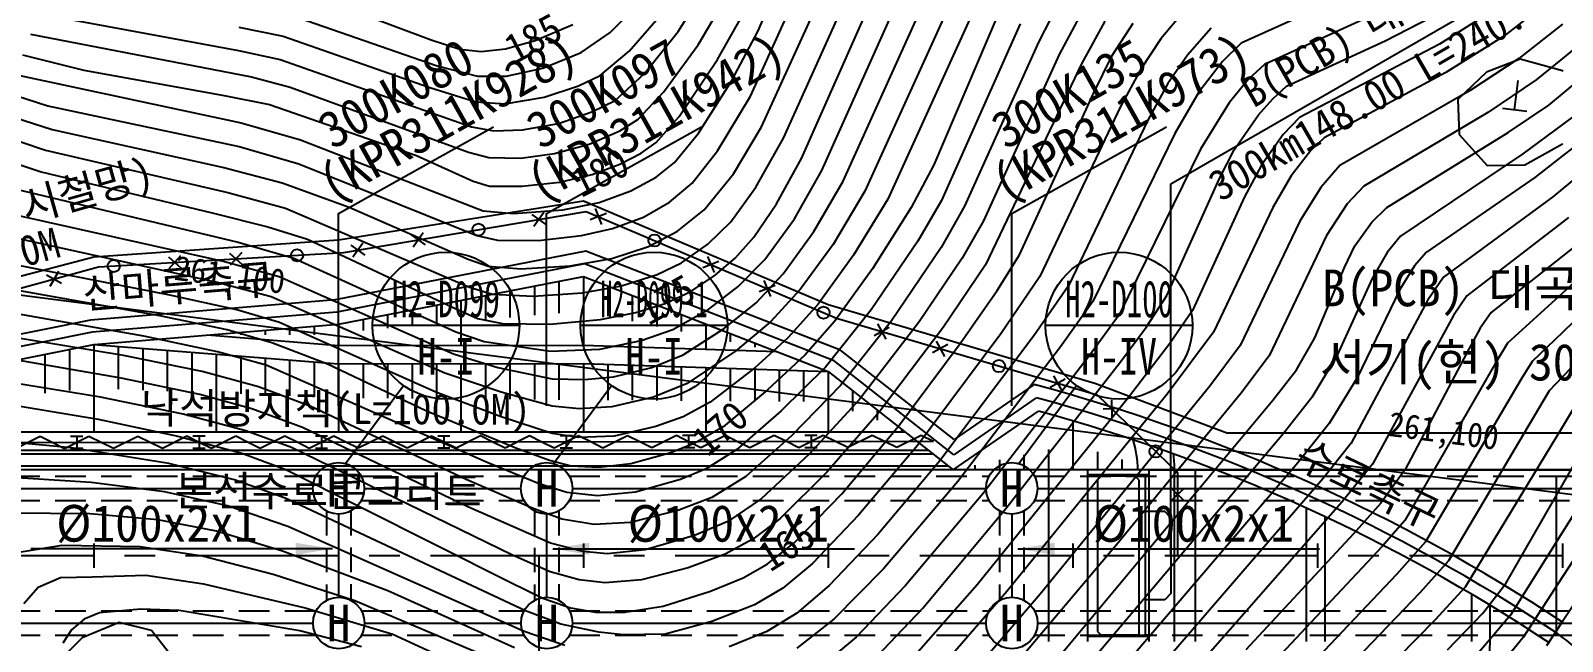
# Model space of a CAD drawing. Header units: millimetres. Extents: x 18534 to 19330, y 1103 to 1809.
# Drawn here: x 18776.7 to 18901.8, y 1462.4 to 1512.3 of the extents above; entities that cross this region are included whole.
import ezdxf
from ezdxf.enums import TextEntityAlignment as Align
from ezdxf.xclip import XClip

# ---------------------------------------------------------------- set-up
doc = ezdxf.new("R2010")
doc.units = ezdxf.units.MM
doc.header["$LTSCALE"] = 10
doc.header["$MEASUREMENT"] = 0
doc.header["$XCLIPFRAME"] = 2
doc.linetypes.add('CENTER', pattern=[2, 1.25, -0.25, 0.25, -0.25])
doc.linetypes.add('HIDDEN', pattern=[0.375, 0.25, -0.125])
for name, color, linetype in [('TN-MANH', 4, 'Continuous'), ('TZ-BASE', 253, 'Continuous'), ('TZ-CABL', 4, 'Continuous')]:
    doc.layers.add(name, color=color, linetype=linetype)
doc.styles.add('GR', font='GulimChe.ttf')
doc.styles.add('HANA', font='GulimChe.ttf')
doc.styles.get("Standard").update_dxf_attribs({"font": 'GulimChe.ttf'})
doc.linetypes.add('I_LINE', pattern='A,3.5,["I",Standard,S=1,R=0,X=-1,Y=-0.5],3.5', length=7)
doc.linetypes.add('ZIGZAG', pattern='A,0.0001,-0.2,[131,ltypeshp.shx,S=0.2,R=0,X=-0.2,Y=0],-0.4,[131,ltypeshp.shx,S=0.2,R=180,X=0.2,Y=0],-0.2', length=0.8001)
doc.dimstyles.get("Standard").update_dxf_attribs({"dimtxt": 0.18, "dimasz": 0.18, "dimexe": 0.18, "dimexo": 0.0625, "dimgap": 0.09, "dimtad": 0, "dimtih": 1, "dimtoh": 1, "dimdec": 4, "dimzin": 0, "dimdsep": 46, "dimtxsty": 'Standard', "dimcen": 0.09, "dimadec": 0, "dimazin": 0, "dimtfac": 1, "dimtdec": 4, "dimtofl": 0, "dimtmove": 0, "dimatfit": 3, "dimfxl": 0, "dimtolj": 1, "dimtzin": 0, "dimarcsym": 0})

# ---------------------------------------------------------------- blocks, each defined once
blk = doc.blocks.new('JD-DFMKFD4RX')
at = {"layer": 'TZ-BASE'}
for p, q in [((214.28, 42.86, 179), (222.89, 62.83, 179)), ((213.66, 37.54, 178), (224.88, 62.31, 178)), ((214.56, 35.04, 177), (224.56, 56.96, 177)), ((248, 30.36), (293.22, 56.47)), ((216.34, 34.09, 176), (225.73, 54.88, 176)), ((217.82, 32.45, 175), (226.6, 52.24, 175)), ((219.49, 31.46, 174), (228, 50.47, 174)), ((221.23, 30.58, 173), (230.06, 50.17, 173)), ((231.42, 48.33, 172), (223.01, 29.77, 172)), ((233.14, 47.27, 171), (224.89, 29.12, 171)), ((264.16, 46.56, 162), (253.74, 41.86, 162)), ((178.38, 45.58, 185), (187.55, 42.13, 185)), ((207.75, 42.82, 182), (209.71, 45.95, 182)), ((239.17, 45.83, 168), (237.21, 42.01, 168)), ((278.9, 45.29, 158), (275.2, 42.44, 158)), ((155.28, 44.31, 182), (171.81, 41.25, 182)), ((175.51, 44.38, 184), (188.06, 40.01, 184)), ((202.2, 42.73, 184), (204.41, 44.93, 184)), ((203.73, 41.21, 183), (206.14, 43.95, 183)), ((209.38, 41.72, 181), (211.31, 44.99, 181)), ((210.97, 40.53, 180), (212.94, 44.03, 180)), ((233.86, 44.17, 170), (228.65, 31.92, 170)), ((240.91, 44.76, 167), (238.88, 40.94, 167)), ((249.06, 44.44, 164), (247.18, 42.22, 164)), ((264.56, 44.18, 161), (255.66, 40.13, 161)), ((265.52, 42.05, 160), (269.22, 43.95, 160)), ((274.06, 44.36, 159), (269.95, 41.78, 159)), ((154.83, 42.6, 181), (172.87, 39.1, 181)), ((171.85, 43.18, 183), (175.46, 42.43, 183)), ((196.06, 42.07, 185), (199.13, 43.38, 185)), ((199.82, 41.09, 184), (202.2, 42.73, 184)), ((204.96, 39.35, 182), (207.75, 42.82, 182)), ((212.12, 38.8, 179), (214.28, 42.86, 179)), ((235.7, 43.43, 169), (229.25, 29.01, 169)), ((242.61, 43.65, 166), (240.69, 40.17, 166)), ((243.22, 40.86, 165), (244.93, 43.49, 165)), ((251.3, 43.08, 163), (249.36, 40.88, 163)), ((280, 43.41, 157), (276.45, 40.6, 157)), ((175.46, 42.43, 183), (187.46, 38.24, 183)), ((187.55, 42.13, 185), (189.9, 41.37, 185)), ((189.9, 41.37, 185), (191.65, 41.19, 185)), ((191.65, 41.19, 185), (193.65, 41.39, 185)), ((193.65, 41.39, 185), (196.06, 42.07, 185)), ((206.55, 37.86, 181), (209.38, 41.72, 181)), ((237.21, 42.01, 168), (231.15, 28.54, 168)), ((247.18, 42.22, 164), (245.54, 39.75, 164)), ((253.74, 41.86, 162), (252.22, 40.36, 162)), ((257.46, 38.34, 160), (265.52, 42.05, 160)), ((269.95, 41.78, 159), (258.51, 35.8, 159)), ((275.2, 42.44, 158), (270.47, 39.47, 158)), ((281.63, 41.95, 156), (280, 40.62, 156)), ((0, 41.09), (280, 5.11)), ((154.17, 40.9, 180), (159.18, 39.65, 180)), ((171.81, 41.25, 182), (175.22, 40.52, 182)), ((175.22, 40.52, 182), (190.87, 35.03, 182)), ((196.69, 39.82, 184), (199.82, 41.09, 184)), ((201.36, 39.21, 183), (203.73, 41.21, 183)), ((207.82, 35.88, 180), (210.97, 40.53, 180)), ((238.88, 40.94, 167), (232.69, 27.34, 167)), ((240.69, 40.17, 166), (232.86, 23.75, 166)), ((241.67, 37.75, 165), (243.22, 40.86, 165)), ((249.36, 40.88, 163), (247.77, 38.58, 163)), ((252.22, 40.36, 162), (250.3, 37.85, 162)), ((255.66, 40.13, 161), (254.35, 38.92, 161)), ((276.45, 40.6, 157), (272.47, 37.99, 157)), ((276.55, 40.55, 156.37), (273.79, 39.5, 156.37)), ((280, 39.59, 156.37), (276.55, 40.55, 156.37)), ((280, 40.62, 156), (277.85, 38.86, 156)), ((280, 37.73, 155), (282.8, 40.06, 155)), ((153.58, 39.31, 179), (172.04, 35.35, 179)), ((159.18, 39.65, 180), (170.64, 37.6, 180)), ((172.87, 39.1, 181), (176.04, 38.27, 181)), ((188.06, 40.01, 184), (191.35, 39.17, 184)), ((191.35, 39.17, 184), (193.68, 39.16, 184)), ((193.68, 39.16, 184), (196.69, 39.82, 184)), ((199.59, 38.38, 183), (201.36, 39.21, 183)), ((202.6, 37.19, 182), (204.96, 39.35, 182)), ((209.41, 34.52, 179), (212.12, 38.8, 179)), ((245.54, 39.75, 164), (243.9, 36.68, 164)), ((254.35, 38.92, 161), (252.77, 36.99, 161)), ((270.47, 39.47, 158), (260.53, 34.14, 158)), ((273.79, 39.5, 156.37), (271.45, 37.25, 156.37)), ((277.85, 38.86, 156), (273.9, 36.19, 156)), ((276.08, 36.43, 156.95), (276.39, 38.81, 156.95)), ((280.05, 39.58, 156.37), (280, 39.59, 156.37)), ((151.88, 38.15, 178), (156.24, 36.75, 178)), ((170.64, 37.6, 180), (174.36, 36.85, 180)), ((176.04, 38.27, 181), (190.62, 32.95, 181)), ((187.46, 38.24, 183), (191.2, 37.08, 183)), ((196.8, 37.44, 183), (199.59, 38.38, 183)), ((204.44, 35.63, 181), (206.55, 37.86, 181)), ((235.63, 24.57, 165), (241.67, 37.75, 165)), ((247.77, 38.58, 163), (246.11, 35.58, 163)), ((250.3, 37.85, 162), (248.32, 34.48, 162)), ((256.33, 37.32, 160), (257.46, 38.34, 160)), ((272.47, 37.99, 157), (261.82, 31.87, 157)), ((278.89, 36.81, 155), (280, 37.73, 155)), ((151.68, 36.39, 177), (156.59, 34.82, 177)), ((156.24, 36.75, 178), (171.87, 33.41, 178)), ((174.36, 36.85, 180), (186.36, 32.69, 180)), ((191.2, 37.08, 183), (193.58, 36.92, 183)), ((193.58, 36.92, 183), (196.8, 37.44, 183)), ((200.68, 36.25, 182), (202.6, 37.19, 182)), ((210.97, 33.06, 178), (213.66, 37.54, 178)), ((243.9, 36.68, 164), (237.31, 22.81, 164)), ((252.77, 36.99, 161), (250.44, 33.2, 161)), ((255.17, 36.01, 160), (256.33, 37.32, 160)), ((271.45, 37.25, 156.37), (271.56, 34.4, 156.37)), ((275.09, 36.56, 156.95), (277.08, 36.31, 156.95)), ((275.58, 34.56, 155), (278.89, 36.81, 155)), ((172.04, 35.35, 179), (176.89, 33.96, 179)), ((195.03, 34.77, 182), (197.96, 35.31, 182)), ((197.96, 35.31, 182), (200.68, 36.25, 182)), ((202.99, 34.69, 181), (204.44, 35.63, 181)), ((205.96, 33.76, 180), (207.82, 35.88, 180)), ((246.11, 35.58, 163), (239.64, 22.03, 163)), ((253.17, 33.15, 160), (255.17, 36.01, 160)), ((258.51, 35.8, 159), (257.17, 34.39, 159)), ((273.9, 36.19, 156), (263.78, 30.19, 156)), ((280, 35.22, 154), (276.77, 32.82, 154)), ((280.95, 35.93, 154), (280, 35.22, 154)), ((151.21, 34.74, 176), (156.06, 33.13, 176)), ((156.59, 34.82, 177), (170.61, 31.72, 177)), ((176.89, 33.96, 179), (191.82, 28.17, 179)), ((190.87, 35.03, 182), (192.68, 34.71, 182)), ((192.68, 34.71, 182), (195.03, 34.77, 182)), ((200.46, 33.6, 181), (202.99, 34.69, 181)), ((207.44, 32.12, 179), (209.41, 34.52, 179)), ((212.26, 31.2, 177), (214.56, 35.04, 177)), ((214.1, 30.1, 176), (216.34, 34.09, 176)), ((248.32, 34.48, 162), (241.64, 20.75, 162)), ((257.17, 34.39, 159), (255.41, 31.91, 159)), ((260.53, 34.14, 158), (259.43, 33.09, 158)), ((265.64, 28.44, 155), (275.58, 34.56, 155)), ((271.56, 34.4, 156.37), (273.86, 31.86, 156.37)), ((282.54, 34.63, 153), (280, 32.65, 153)), ((284.66, 33.81, 152), (280, 29.97, 152)), ((151.61, 32.7, 175), (155.69, 31.36, 175)), ((156.06, 33.13, 176), (170.94, 29.67, 176)), ((171.87, 33.41, 178), (176.75, 32.01, 178)), ((186.36, 32.69, 180), (190.99, 30.58, 180)), ((190.62, 32.95, 181), (192.27, 32.52, 181)), ((194.88, 32.48, 181), (197.65, 32.84, 181)), ((197.65, 32.84, 181), (200.46, 33.6, 181)), ((202.99, 31.98, 180), (204.73, 32.89, 180)), ((204.73, 32.89, 180), (205.96, 33.76, 180)), ((208.9, 30.43, 178), (210.97, 33.06, 178)), ((250.44, 33.2, 161), (243.78, 19.67, 161)), ((251.99, 30.8, 160), (253.17, 33.15, 160)), ((259.43, 33.09, 158), (257.84, 31.03, 158)), ((276.77, 32.82, 154), (266.77, 26.11, 154)), ((276.93, 31.93, 156.37), (280, 33.64, 156.37)), ((280, 32.65, 153), (277.74, 30.89, 153)), ((280, 33.64, 156.37), (280.04, 33.67, 156.37)), ((155.69, 31.36, 175), (169.67, 28, 175)), ((170.61, 31.72, 177), (175.38, 30.45, 177)), ((176.75, 32.01, 178), (191.29, 26.16, 178)), ((192.27, 32.52, 181), (194.88, 32.48, 181)), ((200.72, 31.13, 180), (202.99, 31.98, 180)), ((205.94, 30.93, 179), (207.44, 32.12, 179)), ((215.78, 28.73, 175), (217.82, 32.45, 175)), ((217.25, 27.52, 174), (219.49, 31.46, 174)), ((228.65, 31.92, 170), (226.79, 28.43, 170)), ((255.41, 31.91, 159), (254.02, 29.31, 159)), ((261.82, 31.87, 157), (260.26, 30.08, 157)), ((273.86, 31.86, 156.37), (276.93, 31.93, 156.37)), ((152.96, 30.11, 174), (171.78, 25.61, 174)), ((175.38, 30.45, 177), (180.85, 28.48, 177)), ((190.99, 30.58, 180), (192.33, 30.19, 180)), ((192.33, 30.19, 180), (194.98, 30.17, 180)), ((194.98, 30.17, 180), (198.07, 30.52, 180)), ((198.07, 30.52, 180), (200.72, 31.13, 180)), ((203.89, 29.8, 179), (205.94, 30.93, 179)), ((207.05, 28.88, 178), (208.9, 30.43, 178)), ((209.86, 28.25, 177), (212.26, 31.2, 177)), ((212.06, 27.28, 176), (214.1, 30.1, 176)), ((218.82, 26.48, 173), (221.23, 30.58, 173)), ((247.68, 21.26, 160), (251.99, 30.8, 160)), ((248, 0), (248, 30.36)), ((257.84, 31.03, 158), (256.34, 28.45, 158)), ((260.26, 30.08, 157), (258.54, 27.32, 157)), ((263.78, 30.19, 156), (262.4, 28.74, 156)), ((277.74, 30.89, 153), (268.89, 24.79, 153)), ((170.94, 29.67, 176), (175.65, 28.38, 176)), ((180, 25.8), (200, 28.99)), ((180, 25.8), (200, 28.99)), ((198.32, 28.25, 179), (201.29, 28.85, 179)), ((200, 28.99), (220, 20.51)), ((200, 28.99), (220, 20.51)), ((201.29, 28.85, 179), (203.89, 29.8, 179)), ((204.91, 27.65, 178), (207.05, 28.88, 178)), ((223.01, 29.77, 172), (220.4, 25.43, 172)), ((224.89, 29.12, 171), (222.08, 24.55, 171)), ((229.25, 29.01, 169), (227.32, 25.7, 169)), ((254.02, 29.31, 159), (249.76, 20.03, 159)), ((279.21, 29.32, 152), (270.28, 22.75, 152)), ((280, 29.97, 152), (279.21, 29.32, 152)), ((169.96, 22.33, 172), (144.93, 27.83, 172)), ((152.86, 28.01, 173), (170.68, 24.02, 173)), ((169.67, 28, 175), (174.22, 26.86, 175)), ((175.65, 28.38, 176), (190.69, 21.94, 176)), ((180.85, 28.48, 177), (190.58, 24.23, 177)), ((191.82, 28.17, 179), (194.28, 27.94, 179)), ((194.28, 27.94, 179), (198.32, 28.25, 179)), ((195.79, 27.87), (196.94, 27.05)), ((196.77, 28.04), (195.95, 26.89)), ((201.88, 27.96), (200.56, 27.44)), ((200.96, 28.36), (201.48, 27.04)), ((202.38, 26.72, 178), (204.91, 27.65, 178)), ((207.68, 26.5, 177), (209.86, 28.25, 177)), ((213.92, 26.02, 175), (215.78, 28.73, 175)), ((226.79, 28.43, 170), (223.62, 23.42, 170)), ((231.15, 28.54, 168), (229.24, 25.17, 168)), ((256.34, 28.45, 158), (251.49, 18.26, 158)), ((262.4, 28.74, 156), (260.71, 26.16, 156)), ((264.42, 27.23, 155), (265.64, 28.44, 155)), ((293.51, 28.76, 147), (280, 14.6, 147)), ((280.5, 27.62, 151), (280, 27.24, 151)), ((286.73, 27.59, 149), (280, 21.44, 149)), ((174.22, 26.86, 175), (177.45, 25.86, 175)), ((186.91, 26.36), (186.09, 25.21)), ((199.86, 26.15, 178), (202.38, 26.72, 178)), ((205.32, 25.24, 177), (207.68, 26.5, 177)), ((210.18, 25.45, 176), (212.06, 27.28, 176)), ((214.83, 24.19, 174), (217.25, 27.52, 174)), ((216.33, 23.03, 173), (218.82, 26.48, 173)), ((232.69, 27.34, 167), (230.94, 24.3, 167)), ((258.54, 27.32, 157), (253.67, 17.16, 157)), ((263.03, 25.3, 155), (264.42, 27.23, 155)), ((280, 27.24, 151), (272.18, 21.22, 151)), ((288.68, 26.64, 148), (280, 18.24, 148)), ((166.21, 21.28, 171), (144.09, 25.59, 171)), ((160, 24.4), (180, 25.8)), ((160, 24.4), (180, 25.8)), ((171.78, 25.61, 174), (176.35, 24.3, 174)), ((177.45, 25.86, 175), (189.37, 20.27, 175)), ((181, 25.36), (182.15, 24.54)), ((181.98, 25.53), (181.16, 24.37)), ((185.93, 26.2), (187.08, 25.38)), ((191.29, 26.16, 178), (192.99, 25.76, 178)), ((192.99, 25.76, 178), (196.32, 25.74, 178)), ((196.32, 25.74, 178), (199.86, 26.15, 178)), ((202.32, 24.26, 177), (205.32, 25.24, 177)), ((208.02, 23.93, 176), (210.18, 25.45, 176)), ((212.4, 24.31, 175), (213.92, 26.02, 175)), ((220.4, 25.43, 172), (217.71, 21.73, 172)), ((227.32, 25.7, 169), (223.51, 20.08, 169)), ((229.24, 25.17, 168), (225.18, 19.19, 168)), ((260.71, 26.16, 156), (256.05, 16.33, 156)), ((262.2, 23.55, 155), (263.03, 25.3, 155)), ((266.77, 26.11, 154), (265.68, 24.76, 154)), ((281.84, 25.92, 150), (280, 24.46, 150)), ((140, 19.18), (160, 24.4)), ((140, 19.18), (160, 24.4)), ((166.09, 24.42), (167.14, 23.48)), ((167.08, 24.48), (166.14, 23.43)), ((170.68, 24.02, 173), (175.13, 22.81, 173)), ((171.08, 24.71), (172.13, 23.77)), ((172.08, 24.77), (171.13, 23.72)), ((176.35, 24.3, 174), (189.58, 18.29, 174)), ((200.19, 24.86), (179.73, 20.89)), ((200.09, 23.83), (179.86, 19.9)), ((190.58, 24.23, 177), (192.22, 23.66, 177)), ((198.91, 23.68, 177), (202.32, 24.26, 177)), ((220.5, 15.91), (200.09, 23.83)), ((221, 16.79), (200.19, 24.86)), ((206.04, 22.97, 176), (208.02, 23.93, 176)), ((211.07, 24.04), (209.76, 23.51)), ((210.15, 24.43), (210.68, 23.12)), ((210.77, 22.9, 175), (212.4, 24.31, 175)), ((212.66, 21.98, 174), (214.83, 24.19, 174)), ((222.08, 24.55, 171), (219.19, 20.54, 171)), ((230.94, 24.3, 167), (227.44, 19.11, 167)), ((233.81, 21.67, 165), (235.63, 24.57, 165)), ((265.68, 24.76, 154), (264.45, 22.64, 154)), ((268.89, 24.79, 153), (267.91, 23.67, 153)), ((280, 24.46, 150), (274.19, 19.85, 150)), ((156.14, 22.95), (157.37, 22.25)), ((157.11, 23.21), (156.41, 21.99)), ((175.13, 22.81, 173), (189.38, 16.49, 173)), ((180, 18.91), (200, 22.79)), ((192.22, 23.66, 177), (194.9, 23.44, 177)), ((194.9, 23.44, 177), (198.91, 23.68, 177)), ((200, 22.79), (200, 17.2)), ((200, 22.79), (220, 15.03)), ((203.11, 22.04, 176), (206.04, 22.97, 176)), ((208.78, 21.58, 175), (210.77, 22.9, 175)), ((214.11, 20.66, 173), (216.33, 23.03, 173)), ((223.62, 23.42, 170), (220.52, 19.12, 170)), ((232.86, 23.75, 166), (229.4, 18.63, 166)), ((237.31, 22.81, 164), (234.1, 18.12, 164)), ((259.78, 17.8, 155), (262.2, 23.55, 155)), ((264.45, 22.64, 154), (261.56, 16.33, 154)), ((267.91, 23.67, 153), (266.71, 21.74, 153)), ((270.28, 22.75, 152), (268.98, 20.83, 152)), ((165.4, 19.59, 170), (153.65, 21.69, 170)), ((174.49, 21.13, 172), (169.96, 22.33, 172)), ((190.69, 21.94, 176), (192.57, 21.37, 176)), ((192.57, 21.37, 176), (195.91, 21.19, 176)), ((194, 21.63), (194, 19.46)), ((195.91, 21.19, 176), (199.93, 21.47, 176)), ((196, 22.01), (196, 19.64)), ((198, 22.4), (198, 19.82)), ((199.93, 21.47, 176), (203.11, 22.04, 176)), ((202, 22.01), (202, 19.57)), ((206.69, 20.61, 175), (208.78, 21.58, 175)), ((210.24, 20.14, 174), (212.66, 21.98, 174)), ((215.67, 22.08), (214.36, 21.55)), ((214.75, 22.47), (215.28, 21.16)), ((217.71, 21.73, 172), (215.28, 19.09, 172)), ((230.78, 17.32, 165), (233.81, 21.67, 165)), ((239.64, 22.03, 163), (236.82, 17.97, 163)), ((266.71, 21.74, 153), (263.23, 14.52, 153)), ((280, 21.44, 149), (275.52, 17.35, 149)), ((179.73, 20.89), (159.72, 19.24)), ((171.68, 20.08, 171), (166.21, 21.28, 171)), ((175.16, 19.04, 171), (171.68, 20.08, 171)), ((188.69, 14.91, 172), (174.49, 21.13, 172)), ((186, 20.07), (186, 18.75)), ((188, 20.46), (188, 18.93)), ((189.37, 20.27, 175), (191.36, 19.37, 175)), ((190, 20.85), (190, 17.19)), ((192, 21.24), (192, 19.28)), ((204, 21.24), (204, 19.15)), ((204.28, 19.87, 175), (206.69, 20.61, 175)), ((206, 20.46), (206, 18.73)), ((207.31, 18.48, 174), (210.24, 20.14, 174)), ((211.5, 18.55, 173), (214.11, 20.66, 173)), ((219.19, 20.54, 171), (216.72, 17.78, 171)), ((223.51, 20.08, 169), (219.78, 15.41, 169)), ((220, 20.51), (241.8, 14.1)), ((220, 20.51), (241.8, 14.1)), ((241.64, 20.75, 162), (239, 17.06, 162)), ((246.02, 18.68, 160), (247.68, 21.26, 160)), ((249.76, 20.03, 159), (247.93, 17.33, 159)), ((268.98, 20.83, 152), (262.75, 9.18, 152)), ((272.18, 21.22, 151), (271.09, 19.63, 151)), ((159.72, 19.24), (140.37, 15.35)), ((164.09, 17.93, 169), (152.78, 19.92, 169)), ((179.86, 19.9), (159.86, 18.25)), ((160, 17.26), (180, 18.91)), ((170.9, 18.44, 170), (165.4, 19.59, 170)), ((187.95, 13.36, 171), (175.16, 19.04, 171)), ((180, 18.91), (180, 17.18)), ((182, 19.3), (182, 18.4)), ((184, 19.69), (184, 18.57)), ((191.36, 19.37, 175), (193.39, 18.96, 175)), ((193.39, 18.96, 175), (197.27, 18.9, 175)), ((197.27, 18.9, 175), (201.4, 19.28, 175)), ((201.4, 19.28, 175), (204.28, 19.87, 175)), ((208, 19.69), (208, 18.31)), ((210, 18.91), (210, 16.86)), ((215.28, 19.09, 172), (212.46, 16.73, 172)), ((220.52, 19.12, 170), (218.11, 16.4, 170)), ((225.18, 19.19, 168), (221, 13.9, 168)), ((227.44, 19.11, 167), (222.54, 12.74, 167)), ((224.03, 18.93), (224.71, 17.69)), ((243.78, 19.67, 161), (241.37, 16.36, 161)), ((271.09, 19.63, 151), (264.49, 7.47, 151)), ((274.19, 19.85, 150), (273.29, 18.58, 150)), ((159.86, 18.25), (140.18, 14.3)), ((162.43, 16.36, 168), (151.15, 18.21, 168)), ((170.1, 16.66, 169), (164.09, 17.93, 169)), ((169.29, 18.03), (180, 17.18)), ((170, 18.08), (170, 17.97)), ((174.55, 17.38, 170), (170.9, 18.44, 170)), ((172, 18.25), (172, 18.03)), ((174, 18.41), (174, 18.03)), ((176, 18.58), (176, 18.04)), ((178, 18.74), (178, 18.04)), ((189.58, 18.29, 174), (191.89, 17.5, 174)), ((201.35, 16.87, 174), (204.71, 17.57, 174)), ((204.71, 17.57, 174), (207.31, 18.48, 174)), ((208.15, 16.41, 173), (211.5, 18.55, 173)), ((212, 18.13), (212, 17.47)), ((216.72, 17.78, 171), (214, 15.33, 171)), ((224.99, 18.65), (223.75, 17.97)), ((229.4, 18.63, 166), (224.18, 11.71, 166)), ((234.1, 18.12, 164), (227.29, 8.99, 164)), ((236.82, 17.97, 163), (229.12, 7.74, 163)), ((243.89, 15.83, 160), (246.02, 18.68, 160)), ((251.49, 18.26, 158), (247.69, 13.2, 158)), ((258.27, 15.17, 155), (259.78, 17.8, 155)), ((273.29, 18.58, 150), (272.2, 16.56, 150)), ((280, 18.24, 148), (277.52, 15.85, 148)), ((140, 13.24), (160, 17.26)), ((162.24, 14.51, 167), (151.95, 16.28, 167)), ((156, 16.46), (156, 13.28)), ((158, 16.86), (158, 13.48)), ((160, 17.26), (160, 10.1)), ((160, 17.26), (180, 15.68)), ((162, 17.1), (162, 13.6)), ((168.84, 15.04, 168), (162.43, 16.36, 168)), ((164, 16.94), (164, 13.52)), ((166, 16.79), (166, 13.44)), ((168, 16.63), (168, 13.36)), ((170, 16.47), (170, 10.1)), ((174.07, 15.55, 169), (170.1, 16.66, 169)), ((172, 16.31), (172, 13.21)), ((179.1, 15.65, 170), (174.55, 17.38, 170)), ((180, 17.18), (200, 17.2)), ((189.38, 16.49, 173), (193, 15.38, 173)), ((191.89, 17.5, 174), (197.32, 16.7, 174)), ((197.32, 16.7, 174), (201.35, 16.87, 174)), ((200, 17.2), (215.77, 16.67)), ((205.6, 15.38, 173), (208.15, 16.41, 173)), ((212.46, 16.73, 172), (208.48, 14.06, 172)), ((214, 17.36), (214, 17.04)), ((218.11, 16.4, 170), (215.03, 13.51, 170)), ((230.3, 9.48), (221, 16.79)), ((225.74, 10.57, 165), (230.78, 17.32, 165)), ((229.78, 17.24), (228.54, 16.56)), ((228.83, 17.52), (229.5, 16.28)), ((239, 17.06, 162), (230.61, 6.07, 162)), ((241.37, 16.36, 161), (232.63, 5.05, 161)), ((247.93, 17.33, 159), (244.53, 12.93, 159)), ((253.67, 17.16, 157), (251.18, 13.84, 157)), ((256.05, 16.33, 156), (253.72, 13.25, 156)), ((261.56, 16.33, 154), (259.53, 12.92, 154)), ((272.2, 16.56, 150), (267.16, 7.05, 150)), ((275.52, 17.35, 149), (274.64, 15.92, 149)), ((173.46, 13.78, 168), (168.84, 15.04, 168)), ((174, 16.15), (174, 13.13)), ((192.15, 7.62, 169), (174.07, 15.55, 169)), ((176, 16), (176, 13.05)), ((178, 15.84), (178, 12.97)), ((187.14, 11.82, 170), (179.1, 15.65, 170)), ((180, 15.68), (200, 15.7)), ((180, 15.68), (180, 10.1)), ((182, 15.68), (182, 12.87)), ((184, 15.68), (184, 12.86)), ((186, 15.69), (186, 12.84)), ((188, 15.69), (188, 12.82)), ((190, 15.69), (190, 10.1)), ((192, 15.69), (192, 12.79)), ((193, 15.38, 173), (197.46, 14.45, 173)), ((194, 15.69), (194, 12.78)), ((196, 15.7), (196, 12.76)), ((198, 15.7), (198, 12.74)), ((200, 15.7), (200, 10.1)), ((200, 15.7), (220, 15.03)), ((202, 15.63), (202, 12.71)), ((202.47, 14.61, 173), (205.6, 15.38, 173)), ((204, 15.57), (204, 12.69)), ((206, 15.5), (206, 12.68)), ((208, 15.43), (208, 12.66)), ((210, 15.36), (210, 10.1)), ((214, 15.33, 171), (210.35, 12.54, 171)), ((212, 15.3), (212, 12.63)), ((214, 15.23), (214, 12.61)), ((216, 15.16), (216, 12.6)), ((219.78, 15.41, 169), (216.17, 11.83, 169)), ((218, 15.1), (218, 12.58)), ((220, 15.03), (220, 10.1)), ((220, 15.03), (230.22, 7)), ((230.26, 8.24), (220.5, 15.91)), ((234.52, 3.85, 160), (243.89, 15.83, 160)), ((256.33, 12.69, 155), (258.27, 15.17, 155)), ((274.64, 15.92, 149), (267.12, 2.87, 149)), ((277.52, 15.85, 148), (276.62, 14.41, 148)), ((160.53, 12.95, 166), (151.15, 14.47, 166)), ((168.66, 13.16, 167), (162.24, 14.51, 167)), ((177.73, 12.19, 168), (173.46, 13.78, 168)), ((193.27, 13.35, 172), (188.69, 14.91, 172)), ((197.46, 14.45, 173), (200.08, 14.38, 173)), ((200.08, 14.38, 173), (202.47, 14.61, 173)), ((208.48, 14.06, 172), (205.72, 12.96, 172)), ((221, 13.9, 168), (217.03, 9.81, 168)), ((236.83, 13.99), (230.3, 9.48)), ((251.18, 13.84, 157), (237.32, -3.15, 157)), ((239.38, 14.42), (238.14, 13.74)), ((238.42, 14.7), (239.1, 13.46)), ((241.8, 14.1), (252.67, 10)), ((241.8, 14.1), (252.67, 10)), ((263.23, 14.52, 153), (260.94, 10.79, 153)), ((276.62, 14.41, 148), (268.82, 1.13, 148)), ((280, 14.6, 147), (278.91, 13.46, 147)), ((151.49, 12.63, 165), (160.34, 11.14, 165)), ((167.29, 11.56, 166), (160.53, 12.95, 166)), ((172.92, 12, 167), (168.66, 13.16, 167)), ((193.27, 11.33, 171), (187.95, 13.36, 171)), ((197.46, 12.21, 172), (193.27, 13.35, 172)), ((205.72, 12.96, 172), (202.33, 12.16, 172)), ((210.35, 12.54, 171), (208.15, 11.35, 171)), ((215.03, 13.51, 170), (211.42, 10.53, 170)), ((222.54, 12.74, 167), (218.44, 8.29, 167)), ((222, 13.46), (222, 11.81)), ((237.01, 12.9), (230.26, 8.24)), ((244.53, 12.93, 159), (232.19, -2.37, 159)), ((233.03, -15.22, 155), (256.33, 12.69, 155)), ((247.69, 13.2, 158), (234.6, -2.94, 158)), ((243.15, 12.7), (243.18, 11.29)), ((253.72, 13.25, 156), (243.69, 1.06, 156)), ((259.53, 12.92, 154), (257.22, 9.97, 154)), ((278.91, 13.46, 147), (270.69, -0.41, 147)), ((172.42, 10.2, 166), (167.29, 11.56, 166)), ((177.06, 10.46, 167), (172.92, 12, 167)), ((190.43, 6.23, 168), (177.73, 12.19, 168)), ((194.47, 8.77, 170), (187.14, 11.82, 170)), ((197.46, 9.98, 171), (193.27, 11.33, 171)), ((199.65, 12, 172), (197.46, 12.21, 172)), ((202.33, 12.16, 172), (199.65, 12, 172)), ((208.15, 11.35, 171), (205.92, 10.55, 171)), ((216.17, 11.83, 169), (212.53, 8.66, 169)), ((224.18, 11.71, 166), (219.91, 6.85, 166)), ((224, 11.89), (224, 11.06)), ((230.22, 7), (237.2, 11.81)), ((243.87, 12.01), (242.46, 11.98)), ((281, 12.16, 146), (280, 10.51, 146)), ((226.27, 10.1), (140, 10.1)), ((160.34, 11.14, 165), (166.85, 9.77, 165)), ((176.16, 8.83, 166), (172.42, 10.2, 166)), ((190.57, 4, 167), (177.06, 10.46, 167)), ((205.92, 10.55, 171), (202.52, 9.77, 171)), ((211.42, 10.53, 170), (209.1, 9.18, 170)), ((221.11, 5.05, 165), (225.74, 10.57, 165)), ((226, 10.31), (226, 10.1)), ((240, 11.02), (240, 7)), ((260.94, 10.79, 153), (258.38, 7.59, 153)), ((280, 10.51, 146), (272.05, -2.57, 146)), ((158.18, 8.8, 164), (150.49, 9.53, 164)), ((153.6, 8.76), (155.6, 9.76)), ((155.6, 9.76), (156.6, 9.26)), ((156.6, 9.26), (157.6, 8.76)), ((157.6, 8.76), (159.6, 9.77)), ((158.1, 9.77), (159.1, 9.77)), ((158.1, 8.77), (159.1, 8.77)), ((166.12, 7.53, 164), (158.18, 8.8, 164)), ((158.6, 9.77), (158.6, 8.77)), ((159.6, 9.77), (160.6, 9.27)), ((160.6, 9.27), (161.6, 8.77)), ((161.6, 8.77), (163.6, 9.77)), ((163.6, 9.77), (164.6, 9.27)), ((164.6, 9.27), (165.6, 8.77)), ((165.6, 8.77), (167.6, 9.78)), ((166.85, 9.77, 165), (172.09, 8.37, 165)), ((167.6, 9.78), (168.6, 9.28)), ((168.1, 9.78), (169.1, 9.78)), ((168.1, 8.78), (169.1, 8.78)), ((168.6, 9.78), (168.6, 8.78)), ((168.6, 9.28), (169.6, 8.78)), ((169.6, 8.78), (171.6, 9.78)), ((171.6, 9.78), (172.6, 9.28)), ((172.6, 9.28), (173.6, 8.79)), ((173.6, 8.79), (175.6, 9.79)), ((175.6, 9.79), (176.6, 9.29)), ((194.22, 0.05, 166), (176.16, 8.83, 166)), ((176.6, 9.29), (177.6, 8.79)), ((177.6, 8.79), (179.6, 9.79)), ((178.1, 9.79), (179.1, 9.79)), ((178.1, 8.79), (179.1, 8.79)), ((178.6, 9.79), (178.6, 8.79)), ((179.6, 9.79), (180.6, 9.29)), ((180.6, 9.29), (181.6, 8.8)), ((181.6, 8.8), (183.6, 9.8)), ((183.6, 9.8), (184.6, 9.3)), ((184.6, 9.3), (185.6, 8.8)), ((185.6, 8.8), (187.6, 9.8)), ((187.6, 9.8), (188.6, 9.3)), ((188.1, 9.8), (189.1, 9.8)), ((188.1, 8.8), (189.1, 8.8)), ((188.6, 9.8), (188.6, 8.8)), ((188.6, 9.3), (189.6, 8.81)), ((189.6, 8.81), (191.6, 9.81)), ((191.6, 9.81), (192.6, 9.31)), ((192.6, 9.31), (193.6, 8.81)), ((193.6, 8.81), (195.6, 9.81)), ((197.22, 7.77, 170), (194.47, 8.77, 170)), ((195.6, 9.81), (196.6, 9.31)), ((196.6, 9.31), (197.6, 8.82)), ((199.64, 9.65, 171), (197.46, 9.98, 171)), ((197.6, 8.82), (199.6, 9.82)), ((198.1, 9.82), (199.1, 9.82)), ((198.1, 8.82), (199.1, 8.82)), ((198.6, 9.82), (198.6, 8.82)), ((199.6, 9.82), (200.6, 9.32)), ((202.52, 9.77, 171), (199.64, 9.65, 171)), ((200.6, 9.32), (201.6, 8.82)), ((201.6, 8.82), (203.6, 9.82)), ((203.6, 9.82), (204.6, 9.32)), ((204.6, 9.32), (205.6, 8.83)), ((205.6, 8.83), (207.6, 9.83)), ((209.1, 9.18, 170), (207.14, 8.4, 170)), ((207.6, 9.83), (208.6, 9.33)), ((208.1, 9.83), (209.1, 9.83)), ((208.1, 8.83), (209.1, 8.83)), ((208.6, 9.83), (208.6, 8.83)), ((208.6, 9.33), (209.6, 8.83)), ((209.6, 8.83), (211.6, 9.83)), ((211.6, 9.83), (212.6, 9.33)), ((212.6, 9.33), (213.6, 8.84)), ((217.03, 9.81, 168), (213.28, 6.47, 168)), ((213.6, 8.84), (215.6, 9.84)), ((215.6, 9.84), (216.6, 9.34)), ((216.6, 9.34), (217.6, 8.84)), ((217.6, 8.84), (219.6, 9.84)), ((218.1, 9.84), (219.1, 9.84)), ((218.1, 8.84), (219.1, 8.84)), ((218.6, 9.84), (218.6, 8.84)), ((219.6, 9.84), (220.6, 9.34)), ((220.6, 9.34), (221.6, 8.85)), ((221.6, 8.85), (223.6, 9.85)), ((227.29, 8.99, 164), (222.48, 3.32, 164)), ((223.6, 9.85), (224.6, 9.35)), ((224.6, 9.35), (225.6, 8.85)), ((225.6, 8.85), (227.6, 9.85)), ((227.6, 9.85), (228.6, 9.36)), ((257.22, 9.97, 154), (236.5, -14.53, 154)), ((280, 10), (252.67, 10)), ((280, 10), (252.67, 10)), ((262.75, 9.18, 152), (260.43, 6.27, 152)), ((426.9, 10), (280, 10)), ((426.9, 10), (280, 10)), ((228.18, 8.6), (125.05, 8.6)), ((228.56, 8.3), (125.05, 8.3)), ((171.48, 6.2, 164), (166.12, 7.53, 164)), ((172.09, 8.37, 165), (175.68, 7.04, 165)), ((196.38, 5.88, 169), (192.15, 7.62, 169)), ((199.01, 7.31, 170), (197.22, 7.77, 170)), ((203.89, 7.51, 170), (201.24, 7.21, 170)), ((207.14, 8.4, 170), (203.89, 7.51, 170)), ((212.53, 8.66, 169), (210.03, 7.08, 169)), ((218.44, 8.29, 167), (214.54, 4.64, 167)), ((229.12, 7.74, 163), (224.06, 1.74, 163)), ((234, 7.82), (234, 7)), ((258.38, 7.59, 153), (235.57, -19.06, 153)), ((236, 8.25), (236, 7)), ((238, 8.68), (238, 7)), ((242, 8.48), (242, 7)), ((244, 7.86), (244, 7)), ((280, 5.78, 145), (281.34, 8.11, 145)), ((229.84, 7.3), (125.05, 7.3)), ((238, 7), (125.05, 7)), ((159.77, 5.99, 163), (151.62, 6.48, 163)), ((175.68, 7.04, 165), (194.02, -2.16, 165)), ((201.24, 7.21, 170), (199.01, 7.31, 170)), ((210.03, 7.08, 169), (207.93, 6.21, 169)), ((213.28, 6.47, 168), (210.5, 4.75, 168)), ((219.91, 6.85, 166), (216.06, 3.02, 166)), ((232, 7.38), (232, 7)), ((260.43, 6.27, 152), (236.93, -20.9, 152)), ((238, 7), (238, -7)), ((280, 7), (238, 7)), ((241.2, 7), (241.2, -7)), ((246.2, 6.6), (241.2, 6.6)), ((242, 6.2), (242.3, 6.5)), ((245.1, 6.5), (242.3, 6.5)), ((245.4, 6.2), (245.1, 6.5)), ((245.9, 6.5), (245.9, -6.5)), ((246.2, 6.5), (245.9, 6.5)), ((246.2, 7), (246.2, -7)), ((246.23, 7), (280, 7)), ((246.23, -7), (246.23, 7)), ((248.3, -7), (248.3, 7)), ((248.56, 6.79), (248.56, 0)), ((250, 7), (250, -7)), ((264.49, 7.47, 151), (262, 4.39, 151)), ((267.16, 7.05, 150), (265.17, 4.28, 150)), ((279.5, 6.5), (280, 6.5)), ((279.5, 6.5), (279.5, -6.5)), ((280, 7), (326.18, 7)), ((380.02, 7), (280, 7)), ((282.9, 6.54, 144), (280, 1.91, 144)), ((280, 6.5), (292.5, 6.5)), ((165.77, 5.22, 163), (159.77, 5.99, 163)), ((170.92, 4.06, 163), (165.77, 5.22, 163)), ((175.64, 4.7, 164), (171.48, 6.2, 164)), ((195.76, 3.9, 168), (190.43, 6.23, 168)), ((198.65, 5.16, 169), (196.38, 5.88, 169)), ((201.15, 4.88, 169), (198.65, 5.16, 169)), ((204.26, 5.18, 169), (201.15, 4.88, 169)), ((207.93, 6.21, 169), (204.26, 5.18, 169)), ((217.21, 1.03, 165), (221.11, 5.05, 165)), ((230.61, 6.07, 162), (224.53, -1.08, 162)), ((232.63, 5.05, 161), (226.32, -2.44, 161)), ((242, 6.2), (242, -6.2)), ((245.4, 6.2), (245.4, -6.5)), ((249.06, 4.5), (248.06, 5.5)), ((249.06, 5.5), (248.06, 4.5)), ((275.37, -2.27, 145), (280, 5.78, 145)), ((284.48, 5.15, 143), (280, -1.74, 143)), ((280, 5.11), (700, -48.86)), ((175.85, 2.39, 163), (170.92, 4.06, 163)), ((195.26, -4.5, 164), (175.64, 4.7, 164)), ((197.31, 1.01, 167), (190.57, 4, 167)), ((198.24, 2.99, 168), (195.76, 3.9, 168)), ((210.5, 4.75, 168), (207.81, 3.71, 168)), ((214.54, 4.64, 167), (211.8, 2.8, 167)), ((227.73, -4.29, 160), (234.52, 3.85, 160)), ((262, 4.39, 151), (237.02, -24.04, 151)), ((259.1, -7), (259.1, 3.88)), ((265.17, 4.28, 150), (262.92, 1.78, 150)), ((286.34, 4.18, 142), (280, -5.39, 142)), ((159.67, 3.41, 162), (153.22, 3.48, 162)), ((165.23, 2.94, 162), (159.67, 3.41, 162)), ((170.03, 1.99, 162), (165.23, 2.94, 162)), ((200.89, 2.54, 168), (198.24, 2.99, 168)), ((203.84, 2.71, 168), (200.89, 2.54, 168)), ((207.81, 3.71, 168), (203.84, 2.71, 168)), ((211.8, 2.8, 167), (209.08, 1.64, 167)), ((216.06, 3.02, 166), (213.86, 1.34, 166)), ((222.48, 3.32, 164), (218.71, -0.63, 164)), ((247.5, 3.6), (245.9, 3.6)), ((248, 3.1), (247.5, 3.6)), ((248, 3.1), (248, -3.1)), ((260.6, -7), (260.6, 3.19)), ((267.12, 2.87, 149), (265.26, 0.75, 149)), ((175.41, 0.37, 162), (170.03, 1.99, 162)), ((195.17, -6.19, 163), (175.85, 2.39, 163)), ((209.08, 1.64, 167), (205.04, 0.48, 167)), ((213.86, 1.34, 166), (211.59, 0.13, 166)), ((224.06, 1.74, 163), (220.09, -2.45, 163)), ((262.92, 1.78, 150), (254.13, -7.69, 150)), ((280, 1.91, 144), (275.77, -4.85, 144)), ((157.38, 0.82, 161), (153.21, 0.14, 161)), ((163.79, 0.71, 161), (157.38, 0.82, 161)), ((160, 1), (160, -1)), ((168.88, -0.04, 161), (163.79, 0.71, 161)), ((184.03, -2.87, 162), (175.41, 0.37, 162)), ((180, 1), (180, -1)), ((197.28, -1.33, 166), (194.22, 0.05, 166)), ((196.4, -32.08), (196.4, 0)), ((199.95, 0.33, 167), (197.31, 1.01, 167)), ((201.98, 0.15, 167), (199.95, 0.33, 167)), ((200, 1), (200, -1)), ((205.04, 0.48, 167), (201.98, 0.15, 167)), ((211.59, 0.13, 166), (208.56, -1, 166)), ((215.03, -0.7, 165), (217.21, 1.03, 165)), ((220, 1), (220, -1)), ((243.69, 1.06, 156), (230.27, -14.83, 156)), ((240, 1), (240, -1)), ((265.26, 0.75, 149), (255.26, -9.91, 149)), ((260, 1), (260, -1)), ((268.82, 1.13, 148), (266.43, -1.54, 148)), ((280, 1), (280, -1)), ((280, 1), (280, -1)), ((174.64, -1.53, 161), (168.88, -0.04, 161)), ((208.56, -1, 166), (204.74, -1.98, 166)), ((213.05, -1.82, 165), (215.03, -0.7, 165)), ((218.71, -0.63, 164), (216.3, -2.65, 164)), ((224.53, -1.08, 162), (220.47, -5.2, 162)), ((270.69, -0.41, 147), (268.35, -3.04, 147)), ((155.46, -2.56, 160), (157.27, -1.79, 160)), ((157.27, -1.79, 160), (159.89, -1.72, 160)), ((159.89, -1.72, 160), (164.24, -1.58, 160)), ((164.24, -1.58, 160), (168.97, -2.29, 160)), ((168.97, -2.29, 160), (177.26, -4.26, 160)), ((181.32, -3.69, 161), (174.64, -1.53, 161)), ((194.02, -2.16, 165), (196.69, -3.47, 165)), ((199.66, -1.98, 166), (197.28, -1.33, 166)), ((201.78, -2.22, 166), (199.66, -1.98, 166)), ((204.74, -1.98, 166), (201.78, -2.22, 166)), ((210.38, -2.91, 165), (213.05, -1.82, 165)), ((220.09, -2.45, 163), (217.45, -4.7, 163)), ((226.32, -2.44, 161), (222.29, -6.65, 161)), ((232.19, -2.37, 159), (225.96, -9.44, 159)), ((266.43, -1.54, 148), (256.2, -12.34, 148)), ((273.49, -4.71, 145), (275.37, -2.27, 145)), ((280, -1.74, 143), (276.78, -6.69, 143)), ((154.28, -3.92, 160), (155.46, -2.56, 160)), ((194.17, -9.14, 161), (181.32, -3.69, 161)), ((194.36, -7.53, 162), (184.03, -2.87, 162)), ((196.69, -3.47, 165), (198.94, -4.25, 165)), ((206.53, -4.13, 165), (210.38, -2.91, 165)), ((216.3, -2.65, 164), (213.99, -4.01, 164)), ((234.6, -2.94, 158), (227.46, -11.16, 158)), ((237.32, -3.15, 157), (228.79, -13.07, 157)), ((247.5, -3.6), (245.9, -3.6)), ((248, -3.1), (247.5, -3.6)), ((268.35, -3.04, 147), (257.56, -14.26, 147)), ((272.05, -2.57, 146), (269.6, -5.24, 146)), ((272.6, -7), (272.6, -3.16)), ((160.47, -4.66, 159), (159.21, -5.2, 159)), ((163.83, -4.36, 159), (160.47, -4.66, 159)), ((166.96, -4.48, 159), (163.83, -4.36, 159)), ((176.82, -6.13, 159), (166.96, -4.48, 159)), ((177.26, -4.26, 160), (184.42, -6.4, 160)), ((198.16, -5.6, 164), (195.26, -4.5, 164)), ((198.94, -4.25, 165), (201, -4.61, 165)), ((201, -4.61, 165), (203.39, -4.62, 165)), ((203.39, -4.62, 165), (206.53, -4.13, 165)), ((213.99, -4.01, 164), (210.49, -5.39, 164)), ((217.45, -4.7, 163), (214.98, -6.2, 163)), ((223.97, -8.24, 160), (227.73, -4.29, 160)), ((270.6, -7.68, 145), (273.49, -4.71, 145)), ((275.77, -4.85, 144), (273.17, -7.9, 144)), ((274.1, -7), (274.1, -4.05)), ((158.18, -6.06, 159), (157.46, -7.16, 159)), ((159.21, -5.2, 159), (158.18, -6.06, 159)), ((162.08, -5.46, 158.09), (159.05, -6.72, 158.09)), ((164.7, -6.1, 158.09), (162.08, -5.46, 158.09)), ((166.27, -8.11, 158.09), (164.7, -6.1, 158.09)), ((181.86, -7.46, 159), (176.82, -6.13, 159)), ((198.48, -7.35, 163), (195.17, -6.19, 163)), ((201.25, -6.25, 164), (198.16, -5.6, 164)), ((203.27, -6.48, 164), (201.25, -6.25, 164)), ((210.49, -5.39, 164), (206.69, -6.42, 164)), ((214.98, -6.2, 163), (211.91, -7.44, 163)), ((220.47, -5.2, 162), (217.43, -7.55, 162)), ((242, -6.2), (242.3, -6.5)), ((269.6, -5.24, 146), (259.73, -15.26, 146)), ((280, -5.39, 142), (278.69, -7.37, 142)), ((159.05, -6.72, 158.09), (156.83, -8.88, 158.09)), ((184.42, -6.4, 160), (193.1, -10.39, 160)), ((206.69, -6.42, 164), (203.27, -6.48, 164)), ((222.29, -6.65, 161), (219.18, -9.25, 161)), ((246.2, -6.6), (241.2, -6.6)), ((245.4, -6.5), (242.3, -6.5)), ((246.2, -6.5), (245.9, -6.5)), ((276.78, -6.69, 143), (272.93, -11.37, 143)), ((279.5, -6.5), (280, -6.5)), ((280, -6.5), (292.5, -6.5))]:
    blk.add_line(p, q, dxfattribs=at)
at = {"layer": 'TZ-BASE', "ltscale": 0.2}
for p, q in [((180.44, 24.76), (200.23, 28.12)), ((200.23, 28.12), (220.67, 19.4)), ((160.38, 23.59), (180.44, 24.76)), ((140.09, 18.04), (160.38, 23.59)), ((220.67, 19.4), (241.99, 13.13)), ((241.99, 13.13), (248.56, 6.79)), ((124.6, 9.22), (228.6, 9.36))]:
    blk.add_line(p, q, dxfattribs=at)
at = {"layer": 'TZ-BASE', "linetype": 'CENTER', "flags": 128}
blk.add_lwpolyline([(700, 0), (280, 0), (0, 0)], dxfattribs=at)
at = {"layer": 'TZ-BASE'}
for centre in [(191.43, 26.63), (176.6, 24.53), (205.82, 25.74), (161.62, 23.66), (219.62, 19.85), (233.96, 15.49), (246.76, 8.52)]:
    blk.add_circle(centre, 0.5, dxfattribs=at)
for centre, radius, start, end in [((198.93, -128.04), 146.99, 56.5275, 75.0588), ((198.93, -128.04), 145.99, 56.4898, 74.878), ((198.93, -128.04), 144.99, 56.4957, 74.6952), ((237.2, 7), 8.1, 0, 17.7481), ((237.2, 7), 11.1, 0, 6.8227), ((236.12, -6.55), 37.98, 292.6263, 359.3273), ((267.36, -23.55), 21.09, 53.203, 54.786), ((267.36, -23.55), 21.09, 13.8959, 53.203)]:
    blk.add_arc(centre, radius, start, end, dxfattribs=at)
at = {"layer": 'TZ-BASE', "style": 'HANA'}
for s, height, rotation, p in [('B(PCB) 대곡 (2@40)X3', 2.5, 30, (254.74, 36.52)), (' 300km148.00 L=240.00', 2.5, 30, (250.66, 28.07)), ('185', 2.4, 28.1996, (194.41, 40.13, 185)), ('방호울타리(가시철망)', 2.5, 15.7478, (134.78, 21.64)), ('180', 2.4, 26.4498, (199.82, 29.21, 180)), ('L=362.50M', 2.5, 15.7478, (143.46, 20.5)), ('산마루측구', 2.5, 4.7162, (159.2, 20.16)), ('175', 2.4, 29.2697, (205.33, 18.76, 175)), ('170', 2.4, 40.1062, (210.15, 8.01, 170)), ('수로측구', 2.5, 334.4326, (257.92, 7.42)), ('본선수로콘크리트', 2.5, 359.7997, (166.6, 4.07)), ('165', 2.4, 31.8852, (215.26, -1.38, 165))]:
    blk.add_text(s, height=height, rotation=rotation, dxfattribs=at).set_placement(p)
for p in [(175.48, 21.39, 145), (274.66, 8.64, 145)]:
    blk.add_text('261,100', height=2, rotation=352.6776, dxfattribs=at).set_placement(p, align=Align.RIGHT)
for s, p in [('B(PCB) 대곡 (2@40)X3', (260.36, 20.37)), ('서기(현) 300km148.00 L=240.00', (260.16, 14.31))]:
    blk.add_text(s, height=3, dxfattribs=at).set_placement(p)
at = {"layer": 'TZ-BASE', "linetype": 'I_LINE', "ltscale": 0.2, "style": 'HANA'}
blk.add_text('낙석방지책(L=100.0M)', height=2.5, rotation=359.7997, dxfattribs=at).set_placement((163.83, 10.81))
blk = doc.blocks.new('123123')
at = {"layer": 'TZ-BASE'}
for p, q in [((282.71, 385.11), (270.71, 385.11)), ((299.71, 385.11), (287.71, 385.11)), ((337.71, 385.11), (325.71, 385.11)), ((268.51, 373.84), (273.24, 380.21)), ((285.51, 373.84), (290.24, 380.21)), ((323.51, 373.84), (328.24, 380.21))]:
    blk.add_line(p, q, dxfattribs=at)
at = {"layer": 'TZ-BASE', "flags": 128}
for points in [[(267.94, 378.57), (267.94, 394.27), (280.6, 401.36)], [(284.94, 378.57), (284.94, 394.27), (297.6, 401.36)], [(322.94, 378.57), (322.94, 394.27), (335.6, 401.36)]]:
    blk.add_lwpolyline(points, dxfattribs=at)
at = {"layer": 'TZ-BASE'}
for centre in [(276.71, 385.11), (293.71, 385.11), (331.71, 385.11)]:
    blk.add_circle(centre, 6, dxfattribs=at)
at = {"layer": 'TZ-BASE', "style": 'GR'}
for s, p in [('300K080', (267.43, 399.46)), ('(KPR311K928)', (267.43, 395.13)), ('300K097', (284.43, 399.46)), ('(KPR311K942)', (284.43, 395.13)), ('300K135', (322.43, 399.46)), ('(KPR311K973)', (322.43, 395.13))]:
    blk.add_text(s, height=3, rotation=29.2387, dxfattribs=at).set_placement(p)
for s, width, p in [('H2-D099', 0.65, (276.71, 387.27)), ('H2-D099-1', 0.5, (293.71, 387.27)), ('H2-D100', 0.65, (331.71, 387.27)), ('H-I', 0.8, (276.71, 382.61)), ('H-I', 0.8, (293.71, 382.61)), ('H-IV', 0.8, (331.71, 382.61))]:
    blk.add_text(s, height=3, dxfattribs=dict(at, width=width)).set_placement(p, align=Align.MIDDLE)
at = {"layer": 'TZ-BASE'}
for rotation, p in [(359.9482, (253.09, 368.96)), (0.0518, (299.79, 368.96)), (0.0518, (337.79, 368.96))]:
    blk.add_text('Ø100x2x1', height=3, rotation=rotation, dxfattribs=at).set_placement(p, align=Align.MIDDLE)
for points in [[(267.44, 366.88), (242.78, 366.88)], [(285.44, 366.88), (310.09, 366.88)], [(323.44, 366.88), (348.09, 366.88)]]:
    blk.add_leader(points, dimstyle='Standard', override={"dimtxt": 3, "dimasz": 3, "dimexe": 2, "dimexo": 3, "dimgap": 1, "dimtad": 0, "dimtih": 0, "dimcen": 1, "dimaunit": 1, "dimadec": 8, "dimtix": 1, "dimtofl": 1, "dimtmove": 2, "dimtvp": 2}, dxfattribs=at)

msp = doc.modelspace()

# ---------------------------------------------------------------- linework, layer by layer
at = {"layer": 'TN-MANH'}
for centre in [(18801.83, 1474.87), (18818.83, 1474.87), (18856.83, 1474.87), (18801.84, 1463.87), (18818.84, 1463.87), (18856.84, 1463.87)]:
    msp.add_circle(centre, 2.1, dxfattribs=at)
at = {"layer": 'TZ-CABL', "linetype": 'HIDDEN'}
for points in [[(18748.67, 1475.87), (18799.98, 1475.87)], [(18803.67, 1475.87), (18816.98, 1475.87)], [(18820.67, 1475.87), (18854.98, 1475.87)], [(18858.67, 1475.87), (19116.98, 1475.87)], [(18748.93, 1474.87), (18799.73, 1474.87)], [(18803.93, 1474.87), (18816.73, 1474.87)], [(18820.93, 1474.87), (18854.73, 1474.87)], [(18858.93, 1474.87), (19116.73, 1474.87)], [(18748.67, 1473.87), (18799.98, 1473.87)], [(18803.67, 1473.87), (18816.98, 1473.87)], [(18820.67, 1473.87), (18854.98, 1473.87)], [(18858.67, 1473.87), (19116.98, 1473.87)], [(18748.68, 1464.87), (18799.99, 1464.87)], [(18803.68, 1464.87), (18816.99, 1464.87)], [(18820.68, 1464.87), (18854.99, 1464.87)], [(18858.68, 1464.87), (19116.99, 1464.87)], [(18748.94, 1463.87), (18799.74, 1463.87)], [(18803.94, 1463.87), (18816.74, 1463.87)], [(18820.94, 1463.87), (18854.74, 1463.87)], [(18858.94, 1463.87), (19116.74, 1463.87)], [(18748.68, 1462.87), (18799.99, 1462.87)], [(18803.68, 1462.87), (18816.99, 1462.87)], [(18820.68, 1462.87), (18854.99, 1462.87)], [(18858.68, 1462.87), (19116.99, 1462.87)]]:
    msp.add_lwpolyline(points, dxfattribs=at)
at = {"layer": 'TZ-CABL', "linetype": 'ZIGZAG', "ltscale": 0.5}
for points in [[(18748.93, 1474.87), (18799.73, 1474.87)], [(18803.93, 1474.87), (18816.73, 1474.87)], [(18820.93, 1474.87), (18854.73, 1474.87)], [(18858.93, 1474.87), (19116.73, 1474.87)], [(18801.83, 1472.77), (18801.83, 1465.97)], [(18818.83, 1472.77), (18818.83, 1465.97)], [(18856.83, 1472.77), (18856.83, 1465.97)], [(18748.94, 1463.87), (18799.74, 1463.87)], [(18803.94, 1463.87), (18816.74, 1463.87)], [(18820.94, 1463.87), (18854.74, 1463.87)], [(18858.94, 1463.87), (19116.74, 1463.87)]]:
    msp.add_lwpolyline(points, dxfattribs=at)
at = {"layer": 'TZ-CABL', "linetype": 'HIDDEN', "ltscale": 0.8}
for points in [[(18800.83, 1473.02), (18800.83, 1465.72)], [(18802.83, 1473.03), (18802.83, 1465.72)], [(18817.83, 1473.02), (18817.83, 1465.72)], [(18819.83, 1473.03), (18819.83, 1465.72)], [(18855.83, 1473.02), (18855.83, 1465.72)], [(18857.83, 1473.03), (18857.83, 1465.72)]]:
    msp.add_lwpolyline(points, dxfattribs=at)

# ---------------------------------------------------------------- block references
at = {"layer": 'TZ-BASE'}
ref = msp.add_blockref('JD-DFMKFD4RX', (18621.83, 1469.37), dxfattribs=at)
XClip(ref).set_block_clipping_path([(-0.0000000001, -75), (700, 75.0000000001)])
msp.add_blockref('123123', (18533.89, 1103.05), dxfattribs=at)

# ---------------------------------------------------------------- texts
at = {"layer": 'TN-MANH', "linetype": 'ByBlock', "style": 'GR'}
for p in [(18801.83, 1474.87), (18818.83, 1474.87), (18856.83, 1474.87), (18801.84, 1463.87), (18818.84, 1463.87), (18856.84, 1463.87)]:
    msp.add_text('H', height=3, dxfattribs=at).set_placement(p, align=Align.MIDDLE)

doc.saveas('drawing.dxf')
